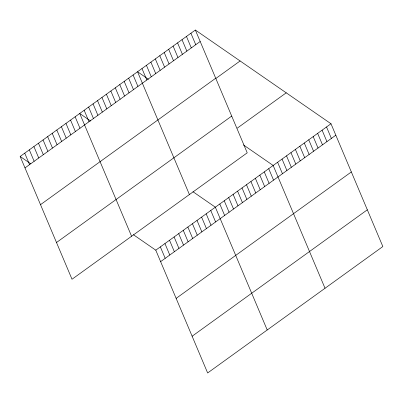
<?xml version="1.0" encoding="UTF-8"?>
<svg xmlns="http://www.w3.org/2000/svg" width="403" height="403" viewBox="0 0 403 403"><rect width="100%" height="100%" fill="white"/><g stroke="black" fill="none" stroke-linecap="round" stroke-linejoin="round"><path stroke-width="0.6" d="M195.354 30.034L247.225 152.823L72.016 279.249L20.15 156.46L195.354 30.034L330.984 123.751L382.85 246.54L207.646 372.966L155.775 250.177L133.398 234.712M24.991 167.92L200.195 41.499M40.512 204.659L215.716 78.232M215.404 78.792L240.112 60.964M56.501 242.51L231.705 116.084M237.302 128.129L286.226 92.826M155.775 250.177L330.984 123.751M160.616 261.638L335.825 135.212M176.136 298.376L351.34 171.95M192.125 336.228L367.329 209.802M148.5 79.331L137.539 71.754L189.405 194.543M243.477 144.959L273.163 165.472L325.03 288.261M90.68 121.051L79.718 113.475L131.59 236.264M192.966 191.727L215.348 207.192L267.214 329.981M20.15 156.46L30.653 163.719M326.536 126.96L331.377 138.42M322.088 130.169L326.929 141.629M317.64 133.378L322.481 144.838M313.191 136.587L318.032 148.052M308.743 139.796L313.584 151.261M304.295 143.005L309.136 154.47M299.852 146.218L304.693 157.679M295.404 149.427L300.245 160.888M290.956 152.636L295.797 164.097M286.508 155.845L291.349 167.305M282.06 159.054L286.901 170.514M277.612 162.263L282.453 173.723M268.715 168.681L273.556 180.141M264.267 171.89L269.113 183.35M259.824 175.098L264.665 186.559M255.376 178.307L260.217 189.768M190.906 33.242L195.752 44.708M250.928 181.516L255.769 192.982M186.463 36.456L191.304 47.917M246.48 184.725L251.321 196.19M182.015 39.665L186.856 51.126M242.032 187.939L246.873 199.399M177.567 42.874L182.408 54.334M237.584 191.148L242.425 202.608M173.119 46.083L177.96 57.543M233.136 194.357L237.977 205.817M168.671 49.292L173.512 60.752M228.687 197.566L233.528 209.026M164.222 52.501L169.064 63.961M224.239 200.775L229.085 212.235M159.774 55.71L164.615 67.17M219.796 203.983L224.637 215.444M155.326 58.919L160.167 70.379M150.883 62.127L155.724 73.588M210.764 210.497L215.605 221.962M146.435 65.336L151.276 76.797M206.18 213.807L211.021 225.267M141.987 68.545L146.828 80.006M201.601 217.111L206.442 228.572M197.017 220.416L201.858 231.881M133.091 74.963L137.932 86.428M192.433 223.725L197.279 235.186M128.643 78.172L133.484 89.637M187.853 227.03L192.694 238.49M124.195 81.386L129.036 92.846M183.269 230.34L188.11 241.8M119.746 84.595L124.587 96.055M178.69 233.644L183.531 245.105M115.298 87.804L120.144 99.264M174.106 236.949L178.947 248.414M110.855 91.013L115.696 102.473M169.522 240.259L174.363 251.719M106.407 94.221L111.248 105.682M164.943 243.563L169.784 255.023M101.959 97.43L106.8 108.891M160.359 246.873L165.2 258.333M97.511 100.639L102.352 112.099M93.063 103.848L97.904 115.308M88.615 107.057L93.456 118.517M84.167 110.266L89.008 121.726M75.139 116.784L79.98 128.245M70.555 120.089L75.396 131.549M65.971 123.394L70.812 134.859M61.392 126.703L66.233 138.164M56.808 130.008L61.649 141.468M52.224 133.317L57.07 144.778M47.645 136.622L52.486 148.082M43.061 139.927L47.902 151.392M38.481 143.236L43.323 154.697M33.897 146.541L38.738 158.001M29.313 149.845L34.154 161.311M24.734 153.155L29.575 164.615"/></g></svg>
